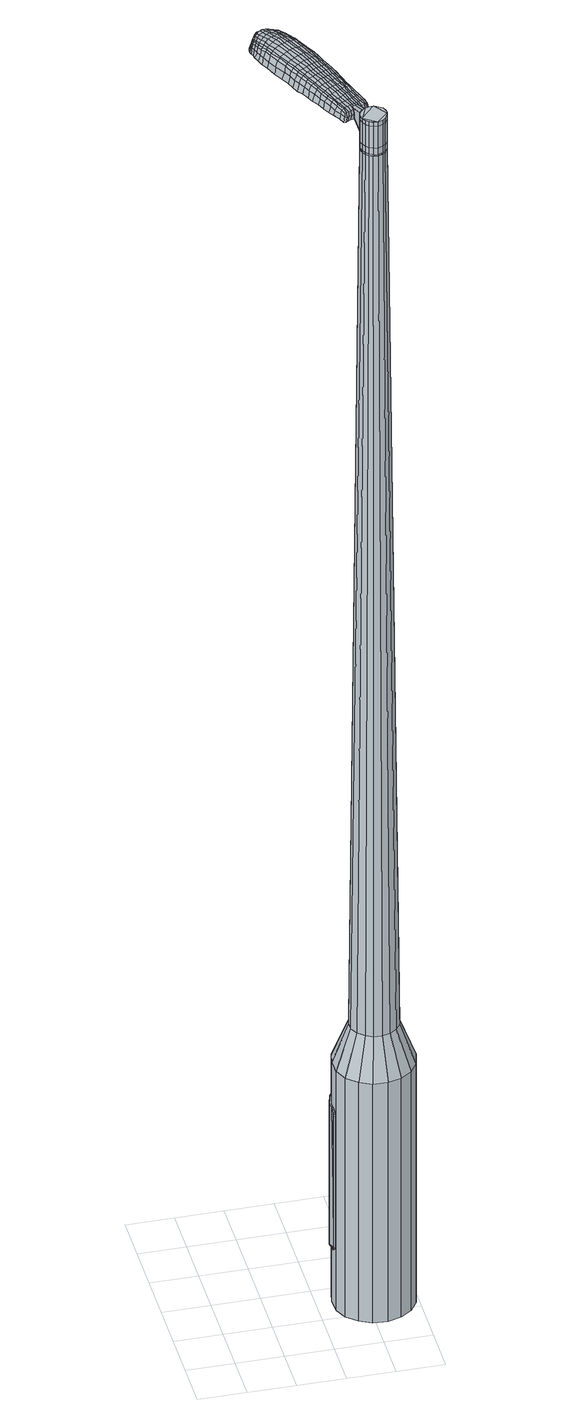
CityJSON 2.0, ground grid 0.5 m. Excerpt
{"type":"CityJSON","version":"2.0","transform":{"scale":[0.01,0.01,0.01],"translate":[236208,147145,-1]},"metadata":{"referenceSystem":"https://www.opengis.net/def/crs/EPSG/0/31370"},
"CityObjects":{
"object1":{"type":"GenericCityObject","attributes":{"cluster":480,"mean_distance_to_centroid":0.301,"new_centroid_x":236209.6,"new_centroid_y":147145.74,"mean_distance_to_camera":12.31,"H1":13.67,"H2":13.86,"Z_final":111.71,"cluster2":-1,"proj_x":236218.36,"proj_y":147141.55,"id_line":53788,"bearing_l":25.6,"distance":9.71,"orientation":"left","G_obj":115.6},"geometry":[{"type":"MultiSurface","lod":"2","boundaries":[[[0,1,2,3]],[[1,4,5,2]],[[4,6,7,5]],[[6,8,9,7]],[[8,10,11,9]],[[10,12,13,11]],[[12,14,15,13]],[[14,16,17,15]],[[16,18,19,17]],[[18,20,21,19]],[[20,22,23,21]],[[22,24,25,23]],[[24,26,27,25]],[[26,28,29,27]],[[28,30,31,29]],[[30,32,33,31]],[[32,34,35,33]],[[34,0,3,35]],[[36,37,38,39]],[[38,40,41,42]],[[41,43,42]],[[42,44,45,46]],[[45,47,46]],[[46,48,49,50]],[[49,51,50]],[[42,46,50,38]],[[50,52,39,38]],[[53,36,39]],[[2,5,7,35]],[[7,9,11,15]],[[11,13,15]],[[15,17,19,23]],[[19,21,23]],[[23,25,27,31]],[[27,29,31]],[[15,23,31,7]],[[31,33,35,7]],[[3,2,35]],[[1,0,54,55]],[[0,34,56,54]],[[34,32,57,56]],[[32,30,58,57]],[[30,28,59,58]],[[28,26,60,59]],[[26,24,61,60]],[[24,22,62,61]],[[22,20,63,62]],[[20,18,64,63]],[[18,16,65,64]],[[16,14,66,65]],[[14,12,67,66]],[[12,10,68,67]],[[10,8,69,68]],[[8,6,70,69]],[[6,4,71,70]],[[4,1,55,71]],[[55,54,72,73]],[[54,56,74,72]],[[56,57,75,74]],[[57,58,76,75]],[[58,59,77,76]],[[59,60,78,77]],[[60,61,79,78]],[[61,62,80,79]],[[62,63,81,80]],[[63,64,82,81]],[[64,65,83,82]],[[65,66,84,83]],[[66,67,85,84]],[[67,68,86,85]],[[68,69,87,86]],[[69,70,88,87]],[[70,71,89,88]],[[71,55,73,89]],[[90,91,92,93]],[[94,95,91,90]],[[96,97,95,94]],[[98,99,97,96]],[[77,100,99,98]],[[78,101,100,77]],[[79,102,101,78]],[[103,104,102,79]],[[105,106,104,103]],[[107,108,106,105]],[[109,110,108,107]],[[111,112,110,109]],[[85,113,112,111]],[[114,115,113,85]],[[116,117,115,114]],[[118,119,117,116]],[[120,121,119,118]],[[93,92,121,120]],[[122,123,124,125]],[[126,122,125,127]],[[128,126,127,129]],[[130,128,129,131]],[[132,130,131,133]],[[134,132,133,135]],[[136,134,135,137]],[[138,136,137,139]],[[140,138,139,141]],[[142,140,141,143]],[[144,142,143,145]],[[146,144,145,147]],[[148,146,147,149]],[[150,148,149,151]],[[152,150,151,153]],[[154,152,153,155]],[[73,72,90,93]],[[72,74,94,90]],[[74,75,96,94]],[[75,76,98,96]],[[76,77,98]],[[80,103,79]],[[80,81,105,103]],[[81,82,107,105]],[[82,83,109,107]],[[83,84,111,109]],[[84,85,111]],[[86,114,85]],[[86,87,116,114]],[[87,88,118,116]],[[88,89,120,118]],[[89,73,93,120]],[[156,157,92,91]],[[157,158,121,92]],[[158,159,119,121]],[[159,160,117,119]],[[160,161,115,117]],[[161,113,115]],[[162,112,113]],[[162,163,110,112]],[[163,164,108,110]],[[164,165,106,108]],[[165,166,104,106]],[[166,102,104]],[[167,99,100]],[[167,168,97,99]],[[168,169,95,97]],[[169,156,91,95]],[[39,52,154,170]],[[157,156,171,155]],[[53,39,170,123]],[[156,169,124,171]],[[36,53,123,122]],[[169,168,125,124]],[[37,36,122,126]],[[168,167,127,125]],[[38,37,126,128]],[[167,100,129,127]],[[40,38,128,130]],[[100,101,131,129]],[[41,40,130,132]],[[101,102,133,131]],[[43,41,132,134]],[[102,166,135,133]],[[42,43,134,136]],[[166,165,137,135]],[[44,42,136,138]],[[165,164,139,137]],[[45,44,138,140]],[[164,163,141,139]],[[47,45,140,142]],[[163,162,143,141]],[[46,47,142,144]],[[162,113,145,143]],[[48,46,144,146]],[[113,161,147,145]],[[49,48,146,148]],[[161,160,149,147]],[[51,49,148,150]],[[160,159,151,149]],[[50,51,150,152]],[[159,158,153,151]],[[52,50,152,154]],[[158,157,155,153]],[[154,155,172,173]],[[155,171,174,172]],[[171,124,175,174]],[[124,123,176,175]],[[123,170,177,176]],[[170,154,173,177]],[[178,179,180,181]],[[182,178,181,183]],[[178,182,184,185]],[[179,178,185,186]],[[187,188,189,190]],[[191,187,190,192]],[[187,191,193,194]],[[188,187,194,195]],[[196,197,198,199]],[[200,196,199,201]],[[196,200,202,203]],[[197,196,203,204]],[[205,206,207,208]],[[209,205,208,210]],[[205,209,211,212]],[[206,205,212,213]],[[214,215,216,217]],[[218,214,217,219]],[[214,218,220,221]],[[215,214,221,222]],[[223,224,225,226]],[[227,223,226,228]],[[223,227,229,230]],[[224,223,230,231]],[[232,233,234,235]],[[224,232,235,225]],[[232,224,231,236]],[[233,232,236,237]],[[238,239,240,241]],[[233,238,241,234]],[[238,233,237,242]],[[239,238,242,243]],[[244,182,183,245]],[[239,244,245,240]],[[244,239,243,246]],[[182,244,246,184]],[[247,248,249,250]],[[251,247,250,252]],[[247,251,253,254]],[[248,247,254,255]],[[256,257,258,259]],[[248,256,259,249]],[[256,248,255,260]],[[257,256,260,261]],[[262,263,264,265]],[[257,262,265,258]],[[262,257,261,266]],[[263,262,266,267]],[[268,269,270,271]],[[263,268,271,264]],[[268,263,267,272]],[[269,268,272,273]],[[274,179,186,275]],[[269,274,275,270]],[[274,269,273,276]],[[179,274,276,180]],[[277,278,279,280]],[[281,277,280,282]],[[277,281,283,284]],[[278,277,284,285]],[[286,287,288,289]],[[278,286,289,279]],[[286,278,285,290]],[[287,286,290,291]],[[292,293,294,295]],[[287,292,295,288]],[[292,287,291,296]],[[293,292,296,297]],[[298,191,192,299]],[[293,298,299,294]],[[298,293,297,300]],[[191,298,300,193]],[[301,302,303,304]],[[305,301,304,306]],[[301,305,307,308]],[[302,301,308,309]],[[310,311,312,313]],[[302,310,313,303]],[[310,302,309,314]],[[311,310,314,315]],[[316,317,318,319]],[[311,316,319,312]],[[316,311,315,320]],[[317,316,320,321]],[[322,323,324,325]],[[317,322,325,318]],[[322,317,321,326]],[[323,322,326,327]],[[328,188,195,329]],[[323,328,329,324]],[[328,323,327,330]],[[188,328,330,189]],[[331,217,216,332]],[[333,331,332,334]],[[331,333,335,336]],[[217,331,336,219]],[[337,333,334,338]],[[339,337,338,340]],[[337,339,341,342]],[[333,337,342,335]],[[343,339,340,344]],[[345,343,344,346]],[[343,345,347,348]],[[339,343,348,341]],[[349,345,346,350]],[[351,349,350,352]],[[349,351,353,354]],[[345,349,354,347]],[[355,351,352,356]],[[206,355,356,207]],[[355,206,213,357]],[[351,355,357,353]],[[358,359,204,203]],[[360,358,203,202]],[[358,360,361,362]],[[359,358,362,363]],[[364,365,363,362]],[[366,364,362,361]],[[364,366,367,368]],[[365,364,368,369]],[[370,371,369,368]],[[372,370,368,367]],[[370,372,373,374]],[[371,370,374,375]],[[376,377,375,374]],[[378,376,374,373]],[[376,378,211,209]],[[377,376,209,210]],[[379,380,381,382]],[[281,379,382,283]],[[379,281,282,383]],[[380,379,383,384]],[[385,200,201,386]],[[380,385,386,381]],[[385,380,384,387]],[[200,385,387,202]],[[388,389,390,391]],[[227,388,391,229]],[[388,227,228,392]],[[389,388,392,393]],[[394,395,396,397]],[[389,394,397,390]],[[394,389,393,398]],[[395,394,398,399]],[[400,197,204,401]],[[395,400,401,396]],[[400,395,399,402]],[[197,400,402,198]],[[403,404,405,406]],[[185,403,406,186]],[[403,185,184,407]],[[404,403,407,408]],[[409,410,411,412]],[[404,409,412,405]],[[409,404,408,413]],[[410,409,413,414]],[[415,208,207,416]],[[410,415,416,411]],[[415,410,414,417]],[[208,415,417,210]],[[418,419,420,421]],[[190,418,421,192]],[[418,190,189,422]],[[419,418,422,423]],[[424,212,211,425]],[[419,424,425,420]],[[424,419,423,426]],[[212,424,426,213]],[[427,428,429,430]],[[305,427,430,307]],[[427,305,306,431]],[[428,427,431,432]],[[433,218,219,434]],[[428,433,434,429]],[[433,428,432,435]],[[218,433,435,220]],[[436,437,438,439]],[[251,436,439,253]],[[436,251,252,440]],[[437,436,440,441]],[[442,443,444,445]],[[437,442,445,438]],[[442,437,441,446]],[[443,442,446,447]],[[448,215,222,449]],[[443,448,449,444]],[[448,443,447,450]],[[215,448,450,216]],[[451,452,441,440]],[[250,451,440,252]],[[451,250,249,453]],[[452,451,453,454]],[[455,456,447,446]],[[452,455,446,441]],[[455,452,454,457]],[[456,455,457,458]],[[459,332,216,450]],[[456,459,450,447]],[[459,456,458,460]],[[332,459,460,334]],[[461,462,463,464]],[[308,461,464,309]],[[461,308,307,430]],[[462,461,430,429]],[[465,336,335,466]],[[462,465,466,463]],[[465,462,429,434]],[[336,465,434,219]],[[467,468,454,453]],[[259,467,453,249]],[[467,259,258,469]],[[468,467,469,470]],[[471,472,458,457]],[[468,471,457,454]],[[471,468,470,473]],[[472,471,473,474]],[[475,338,334,460]],[[472,475,460,458]],[[475,472,474,476]],[[338,475,476,340]],[[477,478,479,480]],[[314,477,480,315]],[[477,314,309,464]],[[478,477,464,463]],[[481,342,341,482]],[[478,481,482,479]],[[481,478,463,466]],[[342,481,466,335]],[[483,484,470,469]],[[265,483,469,258]],[[483,265,264,485]],[[484,483,485,486]],[[487,488,474,473]],[[484,487,473,470]],[[487,484,486,489]],[[488,487,489,490]],[[491,344,340,476]],[[488,491,476,474]],[[491,488,490,492]],[[344,491,492,346]],[[493,494,495,496]],[[320,493,496,321]],[[493,320,315,480]],[[494,493,480,479]],[[497,348,347,498]],[[494,497,498,495]],[[497,494,479,482]],[[348,497,482,341]],[[499,500,486,485]],[[271,499,485,264]],[[499,271,270,501]],[[500,499,501,502]],[[503,504,490,489]],[[500,503,489,486]],[[503,500,502,505]],[[504,503,505,506]],[[507,350,346,492]],[[504,507,492,490]],[[507,504,506,508]],[[350,507,508,352]],[[509,510,511,512]],[[326,509,512,327]],[[509,326,321,496]],[[510,509,496,495]],[[513,354,353,514]],[[510,513,514,511]],[[513,510,495,498]],[[354,513,498,347]],[[515,516,502,501]],[[275,515,501,270]],[[515,275,186,406]],[[516,515,406,405]],[[517,518,506,505]],[[516,517,505,502]],[[517,516,405,412]],[[518,517,412,411]],[[519,356,352,508]],[[518,519,508,506]],[[519,518,411,416]],[[356,519,416,207]],[[520,521,423,422]],[[330,520,422,189]],[[520,330,327,512]],[[521,520,512,511]],[[522,357,213,426]],[[521,522,426,423]],[[522,521,511,514]],[[357,522,514,353]],[[523,524,384,383]],[[280,523,383,282]],[[523,280,279,525]],[[524,523,525,526]],[[527,360,202,387]],[[524,527,387,384]],[[527,524,526,528]],[[360,527,528,361]],[[529,530,531,532]],[[230,529,532,231]],[[529,230,229,391]],[[530,529,391,390]],[[533,534,535,536]],[[530,533,536,531]],[[533,530,390,397]],[[534,533,397,396]],[[537,359,363,538]],[[534,537,538,535]],[[537,534,396,401]],[[359,537,401,204]],[[539,540,526,525]],[[289,539,525,279]],[[539,289,288,541]],[[540,539,541,542]],[[543,366,361,528]],[[540,543,528,526]],[[543,540,542,544]],[[366,543,544,367]],[[545,546,547,548]],[[236,545,548,237]],[[545,236,231,532]],[[546,545,532,531]],[[549,550,551,552]],[[546,549,552,547]],[[549,546,531,536]],[[550,549,536,535]],[[553,365,369,554]],[[550,553,554,551]],[[553,550,535,538]],[[365,553,538,363]],[[555,556,542,541]],[[295,555,541,288]],[[555,295,294,557]],[[556,555,557,558]],[[559,372,367,544]],[[556,559,544,542]],[[559,556,558,560]],[[372,559,560,373]],[[561,562,563,564]],[[242,561,564,243]],[[561,242,237,548]],[[562,561,548,547]],[[565,566,567,568]],[[562,565,568,563]],[[565,562,547,552]],[[566,565,552,551]],[[569,371,375,570]],[[566,569,570,567]],[[569,566,551,554]],[[371,569,554,369]],[[571,572,558,557]],[[299,571,557,294]],[[571,299,192,421]],[[572,571,421,420]],[[573,378,373,560]],[[572,573,560,558]],[[573,572,420,425]],[[378,573,425,211]],[[574,575,408,407]],[[246,574,407,184]],[[574,246,243,564]],[[575,574,564,563]],[[576,577,414,413]],[[575,576,413,408]],[[576,575,563,568]],[[577,576,568,567]],[[578,377,210,417]],[[577,578,417,414]],[[578,577,567,570]],[[377,578,570,375]],[[579,580,581,582]],[[582,581,583,584]],[[585,583,581,586]],[[586,581,580,587]],[[588,589,590,591]],[[591,590,592,593]],[[594,592,590,595]],[[595,590,589,596]],[[597,598,599,600]],[[600,599,601,602]],[[603,601,599,604]],[[604,599,598,605]],[[606,607,608,609]],[[609,608,610,611]],[[612,610,608,613]],[[613,608,607,614]],[[615,616,617,618]],[[618,617,619,620]],[[621,619,617,622]],[[622,617,616,623]],[[624,625,626,627]],[[627,626,628,629]],[[630,628,626,631]],[[631,626,625,632]],[[633,634,635,636]],[[636,635,625,624]],[[632,625,635,637]],[[637,635,634,638]],[[639,640,641,642]],[[642,641,634,633]],[[638,634,641,643]],[[643,641,640,644]],[[584,583,645,646]],[[646,645,640,639]],[[644,640,645,647]],[[647,645,583,585]],[[648,649,650,651]],[[651,650,652,653]],[[654,652,650,655]],[[655,650,649,656]],[[657,658,659,660]],[[660,659,649,648]],[[656,649,659,661]],[[661,659,658,662]],[[663,664,665,666]],[[666,665,658,657]],[[662,658,665,667]],[[667,665,664,668]],[[669,670,671,672]],[[672,671,664,663]],[[668,664,671,673]],[[673,671,670,674]],[[587,580,675,676]],[[676,675,670,669]],[[674,670,675,677]],[[677,675,580,579]],[[678,679,680,681]],[[681,680,682,683]],[[684,682,680,685]],[[685,680,679,686]],[[687,688,689,690]],[[690,689,679,678]],[[686,679,689,691]],[[691,689,688,692]],[[693,694,695,696]],[[696,695,688,687]],[[692,688,695,697]],[[697,695,694,698]],[[593,592,699,700]],[[700,699,694,693]],[[698,694,699,701]],[[701,699,592,594]],[[702,703,704,705]],[[705,704,706,707]],[[708,706,704,709]],[[709,704,703,710]],[[711,712,713,714]],[[714,713,703,702]],[[710,703,713,715]],[[715,713,712,716]],[[717,718,719,720]],[[720,719,712,711]],[[716,712,719,721]],[[721,719,718,722]],[[723,724,725,726]],[[726,725,718,717]],[[722,718,725,727]],[[727,725,724,728]],[[596,589,729,730]],[[730,729,724,723]],[[728,724,729,731]],[[731,729,589,588]],[[615,618,732,733]],[[733,732,734,735]],[[736,734,732,737]],[[737,732,618,620]],[[735,734,738,739]],[[739,738,740,741]],[[742,740,738,743]],[[743,738,734,736]],[[741,740,744,745]],[[745,744,746,747]],[[748,746,744,749]],[[749,744,740,742]],[[747,746,750,751]],[[751,750,752,753]],[[754,752,750,755]],[[755,750,746,748]],[[753,752,756,757]],[[757,756,607,606]],[[614,607,756,758]],[[758,756,752,754]],[[605,759,760,604]],[[604,760,761,603]],[[762,761,760,763]],[[763,760,759,764]],[[764,765,766,763]],[[763,766,767,762]],[[768,767,766,769]],[[769,766,765,770]],[[770,771,772,769]],[[769,772,773,768]],[[774,773,772,775]],[[775,772,771,776]],[[776,777,778,775]],[[775,778,779,774]],[[612,779,778,610]],[[610,778,777,611]],[[780,781,782,783]],[[783,782,682,684]],[[683,682,782,784]],[[784,782,781,785]],[[602,601,786,787]],[[787,786,781,780]],[[785,781,786,788]],[[788,786,601,603]],[[789,790,791,792]],[[792,791,628,630]],[[629,628,791,793]],[[793,791,790,794]],[[795,796,797,798]],[[798,797,790,789]],[[794,790,797,799]],[[799,797,796,800]],[[605,598,801,802]],[[802,801,796,795]],[[800,796,801,803]],[[803,801,598,597]],[[804,805,806,807]],[[807,806,586,587]],[[585,586,806,808]],[[808,806,805,809]],[[810,811,812,813]],[[813,812,805,804]],[[809,805,812,814]],[[814,812,811,815]],[[606,609,816,817]],[[817,816,811,810]],[[815,811,816,818]],[[818,816,609,611]],[[819,820,821,822]],[[822,821,591,593]],[[588,591,821,823]],[[823,821,820,824]],[[612,613,825,826]],[[826,825,820,819]],[[824,820,825,827]],[[827,825,613,614]],[[828,829,830,831]],[[831,830,706,708]],[[707,706,830,832]],[[832,830,829,833]],[[620,619,834,835]],[[835,834,829,828]],[[833,829,834,836]],[[836,834,619,621]],[[837,838,652,839]],[[839,652,654]],[[653,652,840]],[[840,652,838,841]],[[842,843,844,845]],[[845,844,838,837]],[[841,838,844,846]],[[846,844,843,847]],[[623,616,848,849]],[[849,848,843,842]],[[847,843,848,850]],[[850,848,616,615]],[[841,851,852,840]],[[840,852,651,653]],[[648,651,852,853]],[[853,852,851,854]],[[847,855,856,846]],[[846,856,851,841]],[[854,851,856,857]],[[857,856,855,858]],[[615,733,859,850]],[[850,859,855,847]],[[858,855,859,860]],[[860,859,733,735]],[[861,862,863,864]],[[864,863,709,710]],[[708,709,863,831]],[[831,863,862,828]],[[736,737,865,866]],[[866,865,862,861]],[[828,862,865,835]],[[835,865,737,620]],[[854,867,868,853]],[[853,868,660,648]],[[657,660,868,869]],[[869,868,867,870]],[[858,871,872,857]],[[857,872,867,854]],[[870,867,872,873]],[[873,872,871,874]],[[735,739,875,860]],[[860,875,871,858]],[[874,871,875,876]],[[876,875,739,741]],[[877,878,879,880]],[[880,879,715,716]],[[710,715,879,864]],[[864,879,878,861]],[[742,743,881,882]],[[882,881,878,877]],[[861,878,881,866]],[[866,881,743,736]],[[870,883,884,869]],[[869,884,666,657]],[[663,666,884,885]],[[885,884,883,886]],[[874,887,888,873]],[[873,888,883,870]],[[886,883,888,889]],[[889,888,887,890]],[[741,745,891,876]],[[876,891,887,874]],[[890,887,891,892]],[[892,891,745,747]],[[893,894,895,896]],[[896,895,721,722]],[[716,721,895,880]],[[880,895,894,877]],[[748,749,897,898]],[[898,897,894,893]],[[877,894,897,882]],[[882,897,749,742]],[[886,899,900,885]],[[885,900,672,663]],[[669,672,900,901]],[[901,900,899,902]],[[890,903,904,889]],[[889,904,899,886]],[[902,899,904,905]],[[905,904,903,906]],[[747,751,907,892]],[[892,907,903,890]],[[906,903,907,908]],[[908,907,751,753]],[[909,910,911,912]],[[912,911,727,728]],[[722,727,911,896]],[[896,911,910,893]],[[754,755,913,914]],[[914,913,910,909]],[[893,910,913,898]],[[898,913,755,748]],[[902,915,916,901]],[[901,916,676,669]],[[587,676,916,807]],[[807,916,915,804]],[[906,917,918,905]],[[905,918,915,902]],[[804,915,918,813]],[[813,918,917,810]],[[753,757,919,908]],[[908,919,917,906]],[[810,917,919,817]],[[817,919,757,606]],[[824,920,921,823]],[[823,921,731,588]],[[728,731,921,912]],[[912,921,920,909]],[[614,758,922,827]],[[827,922,920,824]],[[909,920,922,914]],[[914,922,758,754]],[[785,923,924,784]],[[784,924,681,683]],[[678,681,924,925]],[[925,924,923,926]],[[603,761,927,788]],[[788,927,923,785]],[[926,923,927,928]],[[928,927,761,762]],[[929,930,931,932]],[[932,931,631,632]],[[630,631,931,792]],[[792,931,930,789]],[[933,934,935,936]],[[936,935,930,929]],[[789,930,935,798]],[[798,935,934,795]],[[764,759,937,938]],[[938,937,934,933]],[[795,934,937,802]],[[802,937,759,605]],[[926,939,940,925]],[[925,940,690,678]],[[687,690,940,941]],[[941,940,939,942]],[[762,767,943,928]],[[928,943,939,926]],[[942,939,943,944]],[[944,943,767,768]],[[945,946,947,948]],[[948,947,637,638]],[[632,637,947,932]],[[932,947,946,929]],[[949,950,951,952]],[[952,951,946,945]],[[929,946,951,936]],[[936,951,950,933]],[[770,765,953,954]],[[954,953,950,949]],[[933,950,953,938]],[[938,953,765,764]],[[942,955,956,941]],[[941,956,696,687]],[[693,696,956,957]],[[957,956,955,958]],[[768,773,959,944]],[[944,959,955,942]],[[958,955,959,960]],[[960,959,773,774]],[[961,962,963,964]],[[964,963,643,644]],[[638,643,963,948]],[[948,963,962,945]],[[965,966,967,968]],[[968,967,962,961]],[[945,962,967,952]],[[952,967,966,949]],[[776,771,969,970]],[[970,969,966,965]],[[949,966,969,954]],[[954,969,771,770]],[[958,971,972,957]],[[957,972,700,693]],[[593,700,972,822]],[[822,972,971,819]],[[774,779,973,960]],[[960,973,971,958]],[[819,971,973,826]],[[826,973,779,612]],[[809,974,975,808]],[[808,975,647,585]],[[644,647,975,964]],[[964,975,974,961]],[[815,976,977,814]],[[814,977,974,809]],[[961,974,977,968]],[[968,977,976,965]],[[611,777,978,818]],[[818,978,976,815]],[[965,976,978,970]],[[970,978,777,776]],[[579,582,181,180]],[[582,584,183,181]],[[594,595,194,193]],[[595,596,195,194]],[[597,600,199,198]],[[600,602,201,199]],[[621,622,221,220]],[[622,623,222,221]],[[624,627,226,225]],[[627,629,228,226]],[[633,636,235,234]],[[636,624,225,235]],[[639,642,241,240]],[[642,633,234,241]],[[584,646,245,183]],[[646,639,240,245]],[[654,655,254,253]],[[655,656,255,254]],[[656,661,260,255]],[[661,662,261,260]],[[662,667,266,261]],[[667,668,267,266]],[[668,673,272,267]],[[673,674,273,272]],[[674,677,276,273]],[[677,579,180,276]],[[684,685,284,283]],[[685,686,285,284]],[[686,691,290,285]],[[691,692,291,290]],[[692,697,296,291]],[[697,698,297,296]],[[698,701,300,297]],[[701,594,193,300]],[[702,705,304,303]],[[705,707,306,304]],[[711,714,313,312]],[[714,702,303,313]],[[717,720,319,318]],[[720,711,312,319]],[[723,726,325,324]],[[726,717,318,325]],[[596,730,329,195]],[[730,723,324,329]],[[780,783,382,381]],[[783,684,283,382]],[[602,787,386,201]],[[787,780,381,386]],[[629,793,392,228]],[[793,794,393,392]],[[794,799,398,393]],[[799,800,399,398]],[[800,803,402,399]],[[803,597,198,402]],[[707,832,431,306]],[[832,833,432,431]],[[833,836,435,432]],[[836,621,220,435]],[[837,839,439,438]],[[839,654,253,439]],[[842,845,445,444]],[[845,837,438,445]],[[623,849,449,222]],[[849,842,444,449]],[[979,980,981,982]],[[983,984,982,981]],[[985,986,987,988]],[[989,990,991,992]],[[980,993,994,981]],[[995,983,981,994]],[[996,985,988,997]],[[998,999,990,989]],[[993,1000,1001,994]],[[1001,1002,995,994]],[[1003,996,997,1004]],[[1005,999,998,1006]],[[1000,1007,1008,1001]],[[1008,1009,1002,1001]],[[1010,1003,1004,1011]],[[1012,1005,1006,1013]],[[1014,1015,1016,1017]],[[1018,1019,1015,1014]],[[1018,1020,1021,1019]],[[1020,1022,1023,1021]],[[1024,1025,1026,1027]],[[1028,1029,1025,1024]],[[1030,1031,1029,1028]],[[1032,1033,1031,1030]],[[1027,1016,1015,1024]],[[1024,1015,1019,1028]],[[1019,1021,1030,1028]],[[1021,1023,1032,1030]],[[988,987,984,983]],[[997,988,983,995]],[[1002,1004,997,995]],[[1009,1011,1004,1002]],[[989,992,986,985]],[[998,989,985,996]],[[1006,998,996,1003]],[[1013,1006,1003,1010]],[[990,1014,1017,991]],[[999,1018,1014,990]],[[1020,1018,999,1005]],[[1022,1020,1005,1012]],[[1034,1035,1036,1037]],[[1036,1038,1039,1040]],[[1036,1040,1041,1042]],[[1036,1042,1037]],[[1043,1034,1037,1044]],[[1045,1044,1037,1046]],[[1047,1046,1037]],[[1048,1036,1035,1049]],[[1050,1048,1049,1051]],[[1052,1050,1051,1053]],[[1054,1052,1053,1055]],[[1056,1054,1055,1057]],[[1057,1058,1059,1060]],[[1057,1060,1061,1062]],[[1057,1062,1063,1064]],[[1063,1065,1066,1067]],[[1063,1067,1068,1069]],[[1063,1069,1064]],[[1057,1064,1056]],[[1070,1071,1035,1034]],[[1072,1073,1038,1036]],[[1074,1075,1047,1037]],[[1071,1076,1049,1035]],[[1077,1072,1036,1048]],[[1076,1078,1051,1049]],[[1079,1077,1048,1050]],[[1078,1080,1053,1051]],[[1081,1079,1050,1052]],[[1080,1082,1055,1053]],[[1083,1081,1052,1054]],[[1082,1084,1057,1055]],[[1085,1083,1054,1056]],[[1084,1086,1058,1057]],[[1087,1088,1065,1063]],[[1089,1085,1056,1064]],[[1059,1058,1086,1090]],[[1060,1059,1090,1091]],[[1061,1060,1091,1092]],[[1062,1061,1092,1093]],[[1063,1062,1093,1087]],[[1094,1070,1034,1043]],[[1095,1094,1043,1044]],[[1096,1095,1044,1045]],[[1097,1096,1045,1046]],[[1075,1097,1046,1047]],[[1039,1038,1073,1098]],[[1066,1065,1088,1099]],[[1040,1039,1098,1100]],[[1041,1040,1100,1101]],[[1042,1041,1101,1102]],[[1037,1042,1102,1074]],[[1067,1066,1099,1103]],[[1068,1067,1103,1104]],[[1069,1068,1104,1105]],[[1064,1069,1105,1089]]]}]}
},
"vertices":[
[139,113,384],[154,117,384],[154,117,96],[139,113,96],[168,116,384],[168,116,96],[182,110,384],[182,110,96],[192,99,384],[192,99,96],[199,86,384],[199,86,96],[200,72,384],[200,72,96],[196,57,384],[196,57,96],[188,45,384],[188,45,96],[176,37,384],[176,37,96],[162,33,384],[162,33,96],[147,34,384],[147,34,96],[134,40,384],[134,40,96],[123,50,384],[123,50,96],[117,63,384],[117,63,96],[116,78,384],[116,78,96],[119,92,384],[119,92,96],[128,104,384],[128,104,96],[145,80,1524],[144,76,1524],[145,71,1524],[152,87,1524],[147,67,1524],[150,64,1524],[159,61,1524],[154,62,1524],[164,63,1524],[167,65,1524],[171,74,1524],[170,69,1524],[171,78,1524],[169,83,1524],[161,88,1524],[165,86,1524],[156,88,1524],[148,84,1524],[147,98,429],[155,100,429],[140,92,429],[135,85,429],[133,77,429],[133,68,429],[137,60,429],[144,54,429],[151,50,429],[160,50,429],[169,52,429],[176,57,429],[181,64,429],[183,73,429],[182,82,429],[178,89,429],[172,96,429],[164,99,429],[152,87,1483],[156,88,1483],[148,84,1483],[145,80,1483],[144,76,1483],[145,71,1483],[147,67,1483],[150,64,1483],[154,62,1483],[159,61,1483],[164,63,1483],[167,65,1483],[170,69,1483],[171,74,1483],[171,78,1483],[169,83,1483],[165,86,1483],[161,88,1483],[152,86,1483],[152,86,1485],[157,88,1485],[157,88,1483],[149,84,1483],[149,84,1485],[146,80,1483],[146,80,1485],[145,76,1483],[145,76,1485],[145,71,1485],[147,67,1485],[150,64,1485],[155,62,1483],[155,62,1485],[159,62,1483],[159,62,1485],[163,63,1483],[163,63,1485],[167,66,1483],[167,66,1485],[169,69,1483],[169,69,1485],[171,74,1485],[170,78,1483],[170,78,1485],[168,82,1483],[168,82,1485],[165,85,1483],[165,85,1485],[161,87,1483],[161,87,1485],[145,80,1519],[148,84,1519],[148,84,1493],[145,80,1493],[144,76,1519],[144,76,1493],[145,71,1519],[145,71,1493],[147,67,1519],[147,67,1493],[150,64,1519],[150,64,1493],[154,62,1519],[154,62,1493],[159,61,1519],[159,61,1493],[164,63,1519],[164,63,1493],[167,65,1519],[167,65,1493],[170,69,1519],[170,69,1493],[171,74,1519],[171,74,1493],[171,78,1519],[171,78,1493],[169,83,1519],[169,83,1493],[165,86,1519],[165,86,1493],[161,88,1519],[161,88,1493],[156,88,1519],[156,88,1493],[152,87,1485],[156,88,1485],[161,88,1485],[165,86,1485],[169,83,1485],[171,78,1485],[170,69,1485],[167,65,1485],[164,63,1485],[159,61,1485],[154,62,1485],[144,76,1485],[145,80,1485],[148,84,1485],[152,87,1519],[152,87,1493],[147,105,1513],[147,105,1518],[144,104,1513],[141,102,1513],[141,102,1518],[144,104,1518],[130,179,1519],[132,172,1518],[133,174,1509],[130,181,1510],[126,187,1519],[127,189,1510],[125,185,1526],[129,177,1525],[131,171,1525],[95,163,1519],[98,156,1518],[100,156,1525],[96,162,1525],[91,170,1519],[92,170,1526],[89,171,1510],[93,163,1510],[96,157,1509],[79,236,1519],[82,238,1519],[82,239,1513],[78,237,1513],[76,234,1519],[75,234,1513],[76,232,1524],[79,235,1524],[83,236,1524],[111,170,1530],[114,163,1529],[117,164,1529],[114,171,1530],[107,178,1531],[110,179,1531],[103,176,1530],[107,168,1530],[111,161,1529],[146,97,1512],[148,98,1512],[148,99,1517],[145,98,1517],[143,96,1512],[143,97,1517],[143,96,1506],[145,98,1506],[148,99,1506],[103,232,1519],[104,229,1519],[105,231,1512],[104,233,1512],[101,234,1518],[102,235,1512],[101,233,1522],[102,231,1523],[103,228,1524],[107,225,1519],[110,220,1519],[111,222,1512],[108,227,1512],[106,224,1524],[109,219,1525],[113,215,1519],[116,208,1519],[117,210,1511],[113,217,1511],[112,214,1526],[115,207,1526],[121,198,1519],[122,199,1510],[120,196,1526],[158,111,1513],[155,118,1513],[154,117,1518],[157,110,1517],[159,105,1512],[158,106,1516],[160,107,1506],[158,112,1507],[155,119,1507],[152,125,1514],[149,132,1515],[148,130,1520],[151,123,1519],[153,126,1507],[150,133,1507],[146,139,1515],[143,145,1516],[143,144,1522],[145,137,1521],[147,140,1508],[144,147,1508],[141,152,1517],[138,159,1517],[137,158,1524],[140,151,1523],[141,154,1508],[139,161,1509],[135,166,1518],[134,164,1524],[136,168,1509],[70,217,1519],[71,214,1519],[72,214,1524],[71,217,1523],[70,220,1518],[71,219,1522],[68,220,1512],[69,217,1512],[70,214,1512],[73,209,1519],[75,204,1519],[76,204,1525],[74,210,1524],[71,210,1512],[73,204,1512],[77,198,1519],[80,191,1519],[82,191,1526],[79,198,1526],[75,199,1511],[79,192,1511],[85,181,1519],[87,181,1526],[84,181,1510],[130,98,1513],[126,104,1513],[125,105,1507],[129,98,1507],[133,93,1512],[132,93,1506],[133,94,1516],[131,98,1517],[128,104,1518],[123,111,1514],[119,118,1515],[118,118,1507],[121,111,1507],[124,111,1519],[121,117,1520],[116,124,1515],[112,131,1516],[110,131,1508],[114,125,1508],[117,124,1521],[114,130,1522],[108,137,1517],[105,144,1517],[103,144,1509],[107,138,1508],[110,137,1523],[107,143,1524],[101,150,1518],[99,150,1509],[103,150,1524],[143,103,1519],[145,104,1519],[140,110,1520],[142,111,1520],[137,108,1520],[141,102,1519],[137,116,1522],[139,117,1522],[133,123,1523],[136,124,1523],[131,122,1523],[134,115,1521],[130,130,1524],[133,131,1524],[127,136,1525],[130,138,1525],[124,135,1525],[127,128,1524],[124,143,1526],[126,144,1526],[120,150,1527],[123,151,1527],[117,148,1527],[121,142,1526],[117,156,1528],[120,158,1528],[114,155,1528],[81,232,1527],[84,234,1527],[78,230,1526],[79,226,1527],[83,228,1528],[86,230,1528],[85,222,1529],[89,224,1529],[82,220,1528],[85,213,1530],[89,216,1530],[92,217,1530],[92,209,1531],[95,211,1531],[88,207,1530],[92,199,1531],[96,201,1531],[99,202,1531],[101,189,1531],[104,191,1531],[98,187,1531],[70,222,1518],[71,225,1519],[69,225,1513],[68,222,1513],[71,221,1523],[72,224,1523],[73,229,1519],[72,230,1513],[74,228,1524],[99,235,1518],[97,237,1518],[97,235,1523],[99,234,1523],[100,237,1513],[97,238,1513],[93,238,1519],[90,239,1519],[90,237,1524],[94,236,1523],[94,239,1513],[89,240,1513],[86,239,1519],[86,237,1524],[85,240,1513],[127,177,1528],[125,176,1528],[128,169,1528],[130,170,1527],[124,185,1528],[122,184,1529],[123,175,1529],[120,174,1530],[123,167,1529],[126,168,1528],[119,183,1529],[116,182,1530],[117,172,1530],[120,166,1529],[113,181,1531],[98,163,1528],[100,164,1529],[96,172,1529],[94,171,1528],[101,157,1527],[103,158,1528],[104,166,1529],[99,174,1530],[107,159,1528],[135,92,1512],[137,93,1512],[137,94,1517],[135,93,1517],[134,92,1506],[136,93,1506],[140,94,1512],[140,95,1517],[139,95,1506],[159,103,1512],[158,102,1512],[158,104,1506],[160,104,1506],[158,104,1517],[157,103,1517],[156,101,1512],[153,100,1512],[153,101,1506],[156,102,1506],[155,102,1517],[152,101,1517],[151,99,1512],[151,100,1506],[150,100,1517],[156,109,1519],[154,108,1519],[153,116,1520],[151,115,1520],[152,107,1519],[150,106,1519],[149,114,1520],[147,113,1520],[148,105,1519],[145,112,1520],[133,98,1519],[134,99,1519],[131,105,1520],[129,105,1520],[137,100,1519],[134,107,1520],[150,123,1521],[148,122,1521],[147,130,1522],[146,129,1522],[146,121,1521],[144,120,1521],[143,128,1522],[141,127,1523],[141,119,1522],[138,125,1523],[126,111,1521],[127,112,1521],[124,119,1522],[122,118,1522],[131,113,1521],[127,120,1522],[144,136,1523],[143,136,1523],[141,143,1524],[140,142,1524],[140,135,1523],[138,133,1524],[137,141,1525],[135,140,1525],[135,132,1524],[132,139,1525],[119,124,1523],[121,125,1523],[117,132,1524],[115,131,1524],[124,127,1524],[120,133,1525],[139,150,1525],[137,149,1525],[136,157,1526],[134,156,1526],[134,148,1526],[132,147,1526],[132,155,1527],[129,154,1527],[129,146,1526],[126,152,1527],[112,137,1525],[114,138,1525],[110,145,1526],[108,144,1526],[117,140,1526],[114,146,1527],[133,163,1527],[131,163,1527],[129,162,1527],[126,160,1528],[123,159,1528],[105,150,1527],[107,151,1527],[110,153,1528],[72,219,1525],[73,222,1525],[73,216,1526],[74,218,1526],[75,226,1526],[76,222,1527],[100,232,1525],[98,233,1525],[100,230,1526],[102,229,1525],[95,234,1525],[91,235,1526],[93,231,1527],[97,230,1526],[88,235,1526],[90,231,1527],[75,211,1526],[76,213,1527],[77,205,1527],[79,207,1528],[79,216,1528],[82,210,1529],[105,224,1526],[102,225,1527],[105,219,1528],[107,219,1527],[99,225,1527],[96,226,1528],[99,219,1529],[102,219,1528],[92,225,1528],[96,219,1530],[80,199,1528],[81,201,1529],[83,192,1528],[85,194,1529],[84,204,1529],[88,196,1530],[110,213,1528],[108,214,1528],[112,206,1529],[114,206,1528],[105,213,1529],[102,213,1530],[106,205,1530],[109,206,1530],[99,212,1530],[102,204,1531],[89,181,1529],[90,183,1529],[94,185,1530],[119,195,1528],[117,195,1529],[114,194,1530],[111,193,1530],[108,192,1531],[131,174,1509],[130,172,1518],[128,178,1518],[128,180,1509],[124,186,1519],[125,188,1510],[123,185,1525],[127,177,1525],[129,170,1525],[101,157,1525],[100,157,1518],[96,164,1518],[98,163,1525],[92,171,1519],[94,171,1525],[91,172,1510],[94,164,1509],[98,158,1509],[83,237,1513],[83,236,1519],[80,234,1519],[79,235,1513],[77,232,1519],[77,233,1513],[78,231,1524],[81,233,1524],[83,234,1524],[117,165,1528],[114,163,1528],[111,170,1529],[114,171,1529],[107,178,1529],[110,179,1529],[104,176,1529],[108,168,1529],[111,162,1528],[147,101,1516],[147,100,1512],[145,99,1512],[145,100,1516],[142,98,1512],[142,99,1516],[142,98,1506],[144,100,1506],[147,101,1506],[104,229,1512],[103,228,1519],[101,231,1518],[102,232,1512],[100,232,1518],[101,233,1512],[99,231,1522],[100,230,1523],[102,227,1523],[109,221,1512],[108,219,1519],[105,224,1519],[106,225,1512],[104,223,1524],[107,218,1525],[115,209,1511],[114,207,1519],[111,214,1519],[112,216,1511],[110,213,1525],[114,206,1526],[119,197,1519],[120,199,1510],[118,195,1526],[152,116,1518],[153,117,1513],[156,110,1513],[155,109,1517],[157,105,1512],[156,106,1515],[158,107,1506],[156,111,1506],[153,118,1507],[146,130,1520],[147,131,1514],[150,124,1514],[149,123,1519],[151,125,1507],[148,133,1507],[141,143,1522],[142,145,1516],[144,138,1515],[144,137,1521],[145,140,1508],[142,146,1508],[135,157,1523],[136,158,1517],[139,152,1516],[138,150,1522],[140,153,1508],[137,160,1508],[133,165,1517],[132,164,1524],[134,167,1509],[74,215,1523],[73,215,1519],[72,218,1518],[73,218,1523],[72,220,1518],[73,219,1522],[70,220,1512],[70,218,1512],[71,215,1512],[78,205,1525],[77,205,1519],[75,210,1519],[76,210,1524],[73,210,1512],[75,205,1512],[84,192,1526],[82,192,1519],[79,199,1519],[81,199,1525],[77,200,1511],[80,193,1511],[87,182,1519],[89,182,1526],[85,182,1510],[127,106,1507],[128,105,1513],[132,99,1513],[130,99,1506],[134,95,1512],[133,95,1506],[135,96,1515],[133,99,1517],[129,105,1518],[119,119,1507],[121,119,1514],[125,112,1514],[123,112,1507],[126,112,1519],[122,118,1520],[112,132,1508],[114,132,1516],[117,125,1515],[116,126,1508],[119,125,1521],[115,131,1522],[105,145,1508],[107,145,1517],[110,138,1516],[108,139,1508],[112,138,1522],[108,144,1523],[103,151,1517],[101,151,1509],[105,151,1524],[143,104,1518],[145,105,1518],[140,110,1519],[142,111,1519],[137,109,1519],[140,103,1518],[136,117,1520],[139,118,1520],[133,124,1521],[136,125,1521],[130,122,1521],[134,116,1520],[130,130,1523],[132,131,1523],[127,137,1524],[129,138,1524],[124,136,1524],[127,129,1523],[124,144,1525],[126,145,1525],[120,150,1526],[123,151,1526],[117,149,1526],[121,142,1525],[117,157,1527],[120,158,1527],[114,155,1527],[84,232,1526],[82,231,1526],[79,229,1525],[80,225,1526],[83,227,1526],[86,229,1526],[89,223,1528],[86,222,1528],[83,220,1527],[86,213,1528],[89,215,1529],[92,217,1529],[95,210,1530],[92,209,1530],[89,207,1529],[93,199,1530],[96,201,1530],[99,202,1530],[104,191,1530],[101,189,1530],[98,188,1530],[71,224,1513],[72,224,1518],[72,221,1518],[70,222,1512],[73,221,1523],[73,223,1523],[74,228,1519],[74,229,1513],[75,227,1523],[96,233,1523],[96,235,1518],[98,233,1518],[98,232,1523],[99,235,1512],[97,236,1512],[90,235,1523],[90,237,1519],[93,236,1519],[93,234,1523],[93,237,1513],[89,237,1513],[86,236,1519],[87,235,1524],[86,237,1513],[128,169,1527],[125,176,1527],[126,176,1527],[129,170,1526],[122,184,1527],[121,184,1528],[122,167,1528],[119,174,1528],[122,175,1528],[125,168,1527],[119,183,1528],[116,182,1529],[116,173,1529],[120,166,1528],[113,181,1529],[96,172,1528],[100,164,1527],[99,164,1527],[95,171,1527],[102,157,1526],[104,158,1527],[104,166,1528],[100,174,1528],[107,160,1527],[136,96,1516],[136,95,1512],[135,94,1512],[135,95,1516],[134,94,1506],[135,95,1506],[139,96,1512],[139,97,1516],[138,97,1506],[157,106,1506],[157,104,1512],[158,106,1506],[157,105,1516],[156,105,1516],[152,103,1506],[152,102,1512],[155,103,1512],[155,105,1506],[154,104,1516],[151,103,1516],[150,101,1512],[150,102,1506],[149,102,1516],[154,109,1518],[155,109,1518],[152,116,1519],[151,115,1519],[150,107,1518],[152,108,1518],[149,115,1519],[147,113,1519],[147,106,1518],[144,112,1519],[131,106,1519],[134,100,1518],[133,99,1518],[130,106,1519],[137,101,1518],[134,107,1519],[148,122,1520],[149,123,1520],[146,129,1521],[145,129,1521],[144,120,1520],[146,121,1520],[143,128,1521],[140,127,1521],[141,119,1520],[138,126,1521],[124,119,1521],[127,113,1520],[126,112,1520],[123,119,1521],[130,114,1520],[127,121,1521],[142,136,1522],[143,136,1522],[140,143,1523],[139,143,1523],[137,134,1522],[140,135,1522],[137,142,1523],[134,141,1524],[135,133,1523],[132,139,1524],[117,132,1523],[121,126,1522],[119,125,1522],[116,132,1523],[124,127,1522],[120,134,1523],[136,149,1524],[137,150,1524],[134,157,1525],[133,156,1525],[131,147,1525],[134,148,1524],[131,155,1525],[128,154,1526],[129,146,1525],[126,153,1526],[110,145,1525],[114,139,1524],[113,138,1524],[109,145,1525],[117,140,1524],[114,147,1525],[130,163,1526],[131,163,1526],[125,161,1527],[128,162,1526],[123,159,1527],[107,152,1526],[106,151,1526],[110,153,1526],[74,221,1524],[74,219,1524],[75,216,1525],[75,218,1525],[76,225,1525],[77,222,1525],[99,229,1525],[97,231,1524],[99,230,1524],[101,227,1525],[93,230,1526],[91,233,1525],[94,233,1524],[96,229,1525],[88,233,1525],[90,230,1526],[77,213,1526],[77,211,1526],[79,205,1526],[80,207,1527],[80,216,1526],[82,210,1527],[105,218,1527],[102,224,1526],[103,223,1526],[106,218,1526],[99,218,1528],[96,225,1527],[99,224,1526],[102,219,1527],[92,224,1527],[95,218,1528],[82,201,1527],[81,200,1527],[85,192,1527],[86,194,1528],[85,204,1528],[89,196,1529],[111,206,1528],[108,213,1527],[109,213,1527],[113,205,1527],[105,205,1529],[102,212,1529],[105,213,1528],[108,205,1528],[98,212,1529],[102,204,1530],[91,183,1528],[90,182,1528],[94,185,1529],[116,195,1528],[117,195,1528],[111,193,1529],[114,194,1529],[107,192,1530],[158,106,1508],[152,103,1508],[139,133,1509],[146,136,1509],[130,153,1510],[138,156,1510],[114,189,1512],[122,193,1512],[130,177,1511],[122,173,1511],[106,205,1513],[100,217,1514],[108,221,1514],[114,209,1513],[146,100,1508],[132,130,1509],[123,149,1510],[105,185,1512],[113,169,1511],[98,201,1513],[92,213,1514],[140,97,1508],[125,126,1509],[115,145,1510],[97,181,1512],[105,164,1511],[84,209,1514],[89,197,1513],[134,94,1508],[118,123,1509],[107,142,1510],[89,177,1512],[96,160,1511],[76,205,1514],[81,193,1513],[94,229,1514],[90,233,1514],[97,236,1514],[101,233,1514],[86,225,1514],[84,230,1514],[78,222,1514],[78,226,1514],[71,218,1514],[71,223,1514],[86,236,1515],[82,237,1515],[83,238,1515],[90,238,1515],[82,234,1515],[81,237,1515],[78,232,1515],[80,236,1515],[74,230,1515],[79,236,1515],[115,75,334],[114,79,334],[114,79,165],[115,65,171],[115,75,165],[115,71,165],[115,69,166],[115,66,167],[115,65,169],[115,71,334],[115,69,333],[115,66,332],[115,65,331],[115,65,328],[118,93,165],[118,93,334],[127,106,165],[127,106,334],[139,114,165],[139,114,334],[153,118,165],[153,118,334],[168,117,165],[168,117,334],[172,116,334],[176,114,334],[178,113,333],[180,112,332],[181,112,331],[182,112,328],[172,116,165],[182,112,171],[181,112,169],[180,112,167],[178,113,166],[176,114,165],[117,75,334],[117,79,334],[117,79,165],[117,75,165],[118,65,171],[118,65,328],[121,92,334],[121,92,165],[129,104,334],[129,104,165],[140,112,334],[140,112,165],[154,116,334],[154,116,165],[168,115,334],[168,115,165],[171,113,334],[181,109,328],[181,109,171],[171,113,165],[174,112,334],[177,111,333],[179,110,332],[180,109,331],[118,72,334],[118,69,333],[118,67,332],[118,66,331],[118,72,165],[180,109,169],[118,69,166],[118,67,167],[118,66,169],[179,110,167],[177,111,166],[174,112,165]
]}
